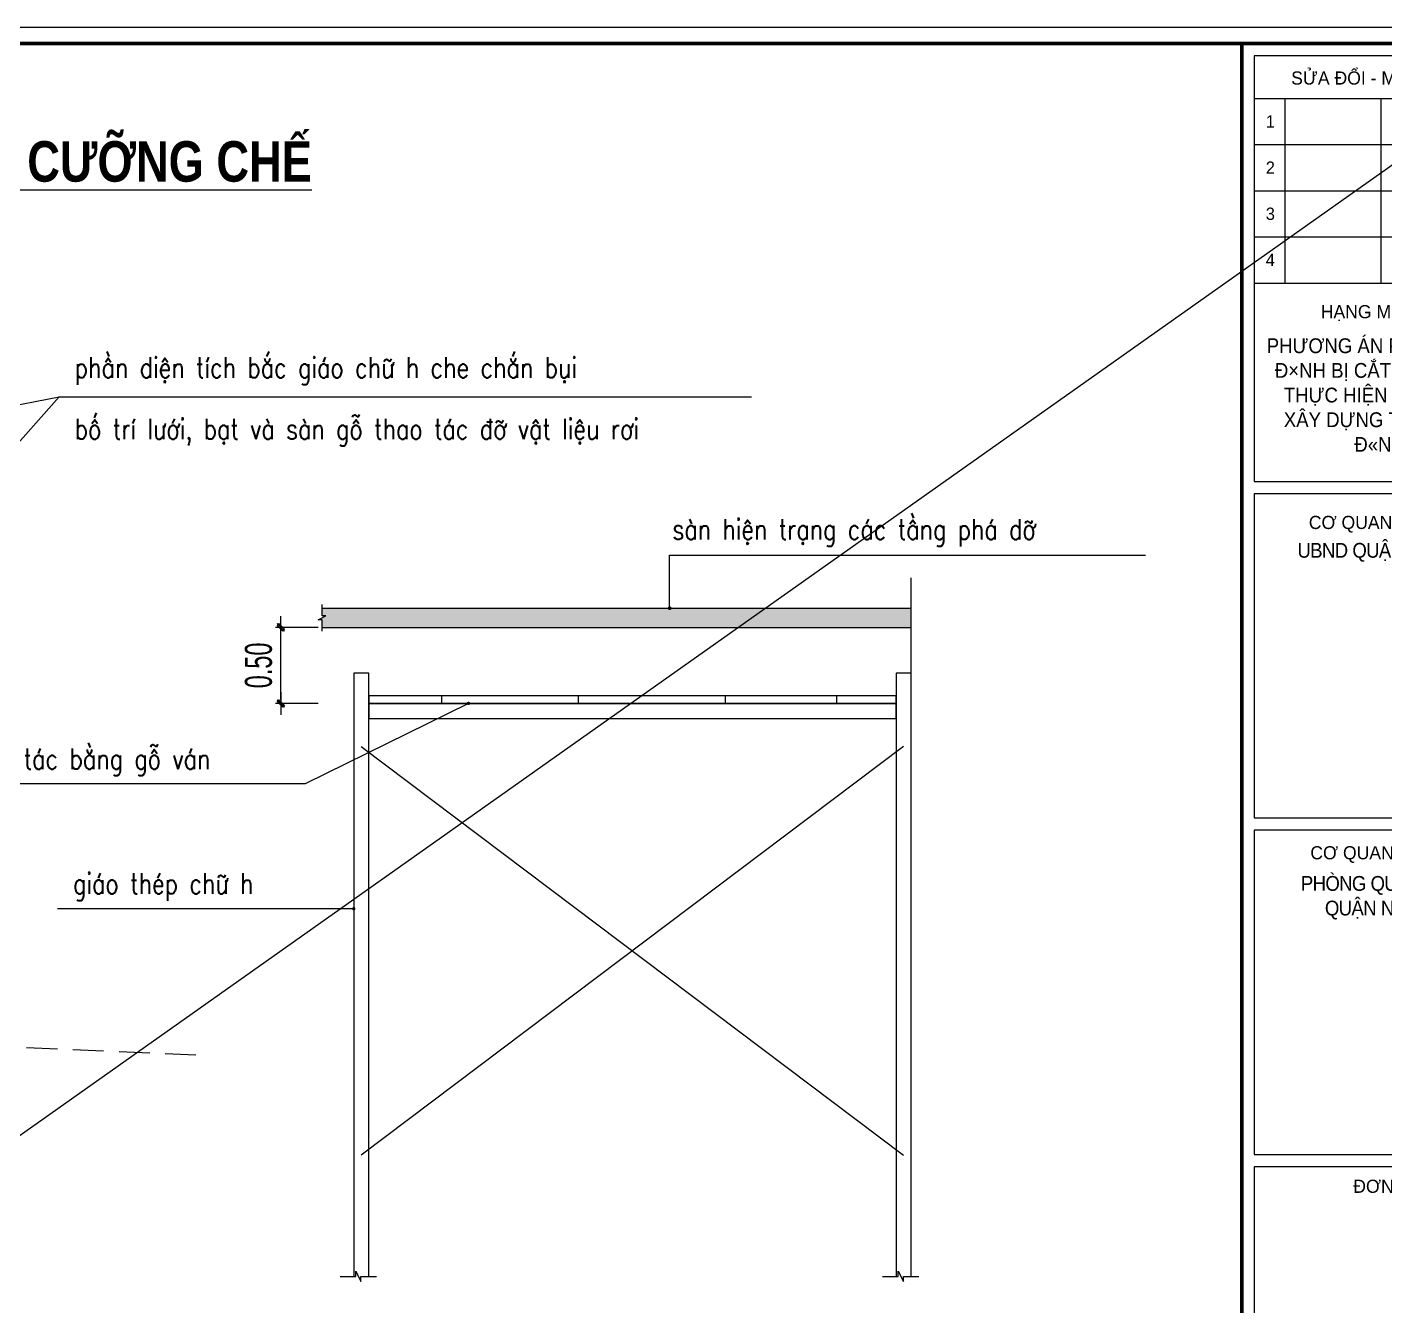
# Model space of a CAD drawing. Header units: millimetres. Extents: x 480521 to 6014615, y -961280 to 187869.
# Drawn here: x 744817 to 754729, y 123569 to 132906 of the extents above; entities that cross this region are included whole.
import ezdxf
from ezdxf.enums import TextEntityAlignment as Align

# ---------------------------------------------------------------- set-up
doc = ezdxf.new("R2010")
doc.units = ezdxf.units.MM
doc.header["$LTSCALE"] = 600
doc.header["$MEASUREMENT"] = 0
doc.linetypes.add('HIDDEN', pattern=[0.375, 0.25, -0.125])
doc.layers.get('0').update_dxf_attribs({"lineweight": 0})
doc.layers.get('Defpoints').update_dxf_attribs({"lineweight": 0})
for name, color, linetype in [('01', 8, 'Continuous'), ('CHU', 1, 'Continuous'), ('TEXT', 30, 'Continuous')]:
    doc.layers.add(name, color=color, linetype=linetype)
for name, color, linetype, lineweight in [('08. Net Text', 3, 'Continuous', 13), ('dim', 144, 'Continuous', 13), ('Hatch', 250, 'Continuous', 0), ('Khungten_LCDI', 7, 'Continuous', 25), ('LC Dim', 8, 'Continuous', 18), ('LC Net khuat', 4, 'HIDDEN', 13), ('LC Net thay', 7, 'Continuous', 25), ('LC Text1', 3, 'Continuous', 20), ('LC Text2', 7, 'Continuous', 25), ('Net Thay 1', 2, 'Continuous', 20)]:
    doc.layers.add(name, color=color, linetype=linetype, lineweight=lineweight)
doc.layers.add('KCS_Plotter', color=11, linetype='Continuous', plot=False)
doc.styles.add('HOATBIF', font='hoatbif.shx', dxfattribs={"width": 0.65})
doc.styles.add('Khungten', font='VHAVAN.TTF', dxfattribs={"width": 0.9, "height": 5000})
doc.styles.add('LC 1', font='VHAVANB.TTF')
doc.styles.add('LC 3', font='vnsimli.shx', dxfattribs={"width": 0.75})
doc.styles.add('LC3', font='VHARIALB.TTF', dxfattribs={"width": 0.8})
doc.styles.add('Text Khung Ten', font='VHAVAN.TTF')
doc.styles.add('Title', font='VHBLACK.TTF')
doc.dimstyles.new('1-100 (1-60)', dxfattribs={"dimscale": 79, "dimtxt": 2.5, "dimasz": 0.35, "dimexe": 0.5, "dimexo": 0, "dimgap": 0.8, "dimtad": 1, "dimdec": 0, "dimzin": 0, "dimdsep": 46, "dimtxsty": 'HOATBIF', "dimblk1": 'DOT', "dimblk2": 'DOT', "dimsah": 1, "dimcen": -1, "dimdle": 1, "dimclrd": 256, "dimclre": 256, "dimclrt": 4, "dimadec": 3, "dimazin": 2, "dimtfac": 0.333333, "dimtdec": 0, "dimtix": 1, "dimtmove": 2, "dimatfit": 3, "dimldrblk": 'DOT', "dimfxl": 1, "dimtvp": 0.833333, "dimtolj": 1, "dimtzin": 0, "dimarcsym": 0})
doc.dimstyles.new('1-70', dxfattribs={"dimscale": 70, "dimtxt": 2.5, "dimasz": 0.35, "dimexe": 0.5, "dimexo": 0, "dimgap": 0.8, "dimtad": 1, "dimdec": 0, "dimzin": 0, "dimdsep": 46, "dimtxsty": 'HOATBIF', "dimblk1": 'DOT', "dimblk2": 'DOT', "dimsah": 1, "dimcen": -1, "dimdle": 1, "dimclrd": 256, "dimclre": 256, "dimclrt": 4, "dimadec": 3, "dimazin": 2, "dimtfac": 0.333333, "dimtdec": 0, "dimtix": 1, "dimtmove": 2, "dimatfit": 3, "dimldrblk": 'DOT', "dimfxl": 1, "dimtvp": 0.833333, "dimtolj": 1, "dimtzin": 0, "dimarcsym": 0})

# ---------------------------------------------------------------- blocks, each defined once
blk = doc.blocks.new('lcdi fix')
at = {"layer": 'Defpoints', "lineweight": 0}
blk.add_lwpolyline([(-1200, -14850), (-1200, 14850), (40800, 14850), (40800, -14850)], close=True, dxfattribs=at)
at = {"layer": 'Khungten_LCDI', "color": 5, "lineweight": 60}
blk.add_line((36600, 14650), (36600, -14650), dxfattribs=at)
at = {"layer": 'Khungten_LCDI', "color": 9, "lineweight": 15}
for p, q in [((36750, 13981), (40450, 13981)), ((37123, 13981), (37123, 11735)), ((38293, 13981), (38293, 11735)), ((36750, 13420), (40450, 13420)), ((36750, 12858), (40450, 12858)), ((36750, 12297), (40450, 12297)), ((36750, 11735), (40450, 11735))]:
    blk.add_line(p, q, dxfattribs=at)
at = {"layer": 'Khungten_LCDI', "color": 5, "lineweight": 60}
blk.add_lwpolyline([(0, -14650), (0, 14650), (40600, 14650), (40600, -14650)], close=True, dxfattribs=at)
at = {"layer": 'Khungten_LCDI', "color": 9, "lineweight": 15}
for points in [[(36750, 9321), (40450, 9321), (40450, 14500), (36750, 14500)], [(36750, 5226), (40450, 5226), (40450, 9171), (36750, 9171)], [(36750, 1131), (40450, 1131), (40450, 5076), (36750, 5076)], [(36750, -3222), (40450, -3222), (40450, 981), (36750, 981)]]:
    blk.add_lwpolyline(points, close=True, dxfattribs=at)
at = {"color": 7, "style": 'Khungten'}
for s, p in [('söa ®æi - modifications', (38600, 14151)), ('h¹ng môc b¶n vÏ', (38566, 11307)), ('c¬ quan phª duyÖt', (38566, 8742)), ('c¬ quan thÈm ®Þnh', (38566, 4722)), ('®¬n vÞ lËp', (38566, 663))]:
    blk.add_text(s, height=160, dxfattribs=at).set_placement(p, align=Align.CENTER)
at = {"color": 4, "char_height": 180, "width": 3443.58, "attachment_point": 5, "style": 'Khungten'}
for s, insert in [('{\\f.VnArialH|b0|i0|c0|p34;PH\\fArial|b0|i0|c0|p34;ƯƠ\\f.VnArialH|b0|i0|c0|p34;NG \\fArial|b0|i0|c0|p34;Á\\f.VnArialH|b0|i0|c0|p34;N PH\\fArial|b0|i0|c0|p34;Á \\f.VnArialH|b0|i0|c0|p34;D\\fArial|b0|i0|c0|p34;Ỡ \\f.VnArialH|b0|i0|c0|p34;2 H\\fArial|b0|i0|c0|p34;Ộ \\f.VnArialH|b0|i0|c0|p34;GIA \\fArial|b0|i0|c0|p34;Đ\\f.VnArialH|b0|i0|c0|p34;×NH B\\fArial|b0|i0|c0|p34;Ị \\f.VnArialH|b0|i0|c0|p34;C\\fArial|b0|i0|c0|p34;Ắ\\f.VnArialH|b0|i0|c0|p34;T XÐN M\\fArial|b0|i0|c0|p34;Ộ\\f.VnArialH|b0|i0|c0|p34;T PH\\fArial|b0|i0|c0|p34;Ầ\\f.VnArialH|b0|i0|c0|p34;N TH\\fArial|b0|i0|c0|p34;Ự\\f.VnArialH|b0|i0|c0|p34;C HI\\fArial|b0|i0|c0|p34;Ệ\\f.VnArialH|b0|i0|c0|p34;N D\\fArial|b0|i0|c0|p34;Ự Á\\f.VnArialH|b0|i0|c0|p34;N \\fArial|b0|i0|c0|p34;ĐẦ\\f.VnArialH|b0|i0|c0|p34;U T\\fArial|b0|i0|c0|p34;Ư \\f.VnArialH|b0|i0|c0|p34;X\\fArial|b0|i0|c0|p34;Â\\f.VnArialH|b0|i0|c0|p34;Y D\\fArial|b0|i0|c0|p34;Ự\\f.VnArialH|b0|i0|c0|p34;NG TUY\\fArial|b0|i0|c0|p34;Ế\\f.VnArialH|b0|i0|c0|p34;N \\fArial|b0|i0|c0|p34;ĐƯỜ\\f.VnArialH|b0|i0|c0|p34;NG \\fArial|b0|i0|c0|p34;Đ\\f.VnArialH|b0|i0|c0|p34;«NG KHª 2}', (38609, 10371)), ('{\\f.VnArialH|b0|i0|c0|p34;\\T0.95;ubnd quËn ng« quyÒn}', (38609, 8458)), ('{\\f.VnArialH|b0|i0|c0|p34;\\T0.95;phßng qu¶n lý ®« thÞ \\PquËn ng« quyÒn}', (38609, 4254))]:
    blk.add_mtext(s, dxfattribs=dict(at, insert=insert))
at = {"color": 7, "style": 'Khungten', "width": 0.8}
for tag, p in [('REVISION', (39499, -10746)), ('NGAYHT', (39546, -11609))]:
    blk.add_attdef(tag, text='', height=200, dxfattribs=at).set_placement(p, align=Align.CENTER)
at = {"layer": '08. Net Text', "color": 7, "style": 'Text Khung Ten'}
blk.add_text('1', height=150, dxfattribs=at).set_placement((36892, 13627))
at = {"layer": '08. Net Text', "color": 7, "ltscale": 2, "style": 'Text Khung Ten'}
for s, p in [('2', (36892, 13065)), ('3', (36892, 12504)), ('4', (36892, 11942))]:
    blk.add_text(s, height=150, dxfattribs=at).set_placement(p)
at = {"layer": 'LC Text1', "color": 3, "style": 'LC 1', "width": 1.834006}
for tag, p, p2 in [('TENBANVE1', (36913, -8886), (40339, -8886)), ('TENBANVE2', (36913, -9562), (40339, -9562))]:
    blk.add_attdef(tag, text='', height=250, dxfattribs=at).set_placement(p, p2, align=Align.FIT)
at = {"layer": 'LC Text1', "style": 'Title', "width": 0.7}
blk.add_attdef('SOBANVE', text='', height=250, dxfattribs=at).set_placement((39562, -13896), align=Align.CENTER)
blk = doc.blocks.new('DOT')
at = {"layer": 'dim'}
for p, q in [((-1, -1), (1, 1)), ((-3, 0), (3, 0))]:
    blk.add_line(p, q, dxfattribs=at)
blk.add_lwpolyline([(0.5, 1), (-1, -0.5), (-0.5, -1), (1, 0.5)], close=True, dxfattribs=at)
blk = doc.blocks.new('*D71')
at = {"layer": 'Defpoints', "color": 0, "transparency": 16777216}
for p in [(743269, 128974.2), (745027.2, 117187.1), (745514.5, 117259.8)]:
    blk.add_point(p, dxfattribs=at)
at = {"layer": 'LC Dim', "lineweight": -2, "transparency": 16777216}
for p, q in [((743269, 128974.2), (743795.4, 129052.7)), ((743760.4, 129019.6), (745510.4, 117287.1)), ((745027.2, 117187.1), (745553.5, 117265.6))]:
    blk.add_line(p, q, dxfattribs=at)
at = {"layer": 'LC Dim', "lineweight": -2, "transparency": 16777216, "xscale": 27.65, "yscale": 27.65, "zscale": 27.65}
for p, rotation in [((743756.3, 129046.9), 98.48367158693341), ((745514.5, 117259.8), 278.4836715869334)]:
    blk.add_blockref('DOT', p, dxfattribs=dict(at, rotation=rotation))
at = {"layer": 'LC Dim', "color": 4, "transparency": 16777216, "insert": (744795.6, 123177.2), "char_height": 197.5, "attachment_point": 5, "rotation": 278.48367, "style": 'HOATBIF'}
blk.add_mtext('\\A1;11.92', dxfattribs=at)
blk = doc.blocks.new('_Dot')
at = {"color": 0, "linetype": 'ByBlock', "lineweight": -2}
blk.add_line((-0.5, 0), (-1, 0), dxfattribs=at)
at = {"color": 0, "linetype": 'ByBlock', "const_width": 0.5}
blk.add_lwpolyline([(-0.25, 0, 1), (0.25, 0, 1)], format="xyb", close=True, dxfattribs=at)
blk = doc.blocks.new('TIEUDE1')
at = {"layer": 'LC Text2', "color": 7, "style": 'LC 1'}
blk.add_attdef('TIªU§Ò', text='', height=5, dxfattribs=at).set_placement((0, 0), align=Align.BOTTOM_CENTER)
blk.add_attdef('TL', text='', height=3, dxfattribs=at).set_placement((0, -2), align=Align.TOP_CENTER)
blk = doc.blocks.new('*D75')
at = {"layer": 'Defpoints', "color": 0, "transparency": 16777216}
for p in [(746668.6, 128523.1), (746941.8, 128523.1), (746941.8, 127967.6)]:
    blk.add_point(p, dxfattribs=at)
at = {"layer": 'LC Dim', "lineweight": -2, "transparency": 16777216}
for p, q in [((746941.8, 128523.1), (746629.1, 128523.1)), ((746668.6, 127995.3), (746668.6, 128495.5)), ((746941.8, 127967.6), (746629.1, 127967.6))]:
    blk.add_line(p, q, dxfattribs=at)
at = {"layer": 'LC Dim', "lineweight": -2, "transparency": 16777216, "xscale": 27.65, "yscale": 27.65, "zscale": 27.65}
for p, rotation in [((746668.6, 128523.1), 90), ((746668.6, 127967.6), 270)]:
    blk.add_blockref('DOT', p, dxfattribs=dict(at, rotation=rotation))
at = {"layer": 'LC Dim', "color": 4, "transparency": 16777216, "insert": (746506.6, 128245.4), "char_height": 197.5, "attachment_point": 5, "rotation": 90, "style": 'HOATBIF'}
blk.add_mtext('\\A1;0.50', dxfattribs=at)

msp = doc.modelspace()

# ---------------------------------------------------------------- hatches: boundary and pattern name
at = {"layer": 'Hatch'}
h = msp.add_hatch(dxfattribs=at)
h.set_pattern_fill('BTCT', color=256, scale=25, style=0)
h.set_pattern_definition([(50, (-38696.22, -36015.22), (179.315046, -15.688034), [18.75, -206.25]), (355, (-38696.22, -36015.22), (-34.687833, 188.048033), [15, -165]), (100.4514, (-38681.28, -36016.52), (144.627345, 172.359886), [15.935047, -175.28553]), (46.1842, (-38696.22, -35965.22), (266.81026, -41.379754), [28.125, -309.375]), (96.6356, (-38674, -35968.66), (233.66568, 243.52947), [23.90257, -262.92825]), (351.1842, (-38696.22, -35965.22), (233.66549, 243.52965), [22.5, -247.5]), (21, (-38671.22, -35977.72), (149.226763, -100.654723), [18.75, -206.25]), (326, (-38671.22, -35977.72), (60.828833, 181.28751), [15, -165]), (71.4514, (-38658.79, -35986.1), (210.055657, 80.632624), [15.935047, -175.28553]), (37.5, (-38696.224, -36015.217), (3.039964, 83.2234635), [0, -163, 0, -167.5, 0, -165.625]), (7.5, (-38696.22, -36015.22), (65.767384, 98.602928), [0, -95.5, 0, -159.25, 0, -63.125]), (327.5, (-38751.974, -36015.217), (133.455609, -5.638718), [0, -62.5, 0, -195, 0, -258.75]), (317.5, (-38776.97, -36015.22), (145.796542, 25.026246), [0, -81.25, 0, -129.5, 0, -183.75]), (45, (-38696.22, -36015.22), (-66.291261, 66.291261), []), (45, (-38652.03, -36015.22), (-66.291261, 66.291261), [])])
h.paths.add_polyline_path([(751270.869, 128523.141), (751270.869, 128662.945), (746969.755, 128662.945), (746969.755, 128607.023), (746997.716, 128607.023), (746941.794, 128579.063), (746969.755, 128579.063), (746969.755, 128523.141)])

# ---------------------------------------------------------------- linework, layer by layer
at = {"layer": '01'}
msp.add_line((751270.869, 128131.69), (751270.869, 128885.541), dxfattribs=at)
for points in [[(746969.755, 128495.18), (746969.755, 128579.063), (746941.794, 128579.063), (746997.716, 128607.023), (746969.755, 128607.023), (746969.755, 128690.906)], [(747102.344, 123783.624), (747216.196, 123783.624), (747216.196, 123821.575), (747254.146, 123745.674), (747254.146, 123783.624), (747367.998, 123783.624)], [(751062.344, 123783.624), (751176.196, 123783.624), (751176.196, 123821.575), (751214.146, 123745.674), (751214.146, 123783.624), (751327.998, 123783.624)]]:
    msp.add_lwpolyline(points, dxfattribs=at)
at = {"layer": 'CHU'}
msp.add_line((746969.755, 128523.141), (751270.869, 128523.141), dxfattribs=at)
at = {"layer": 'KCS_Plotter'}
msp.add_line((731004.637, 115086.169), (756204.637, 132906.169), dxfattribs=at)
at = {"layer": 'LC Net khuat', "color": 1, "lineweight": 13, "ltscale": 1.5, "flags": 128}
msp.add_lwpolyline([(746049.481, 125399.634), (732933.423, 125953.57)], dxfattribs=at)
at = {"layer": 'Net Thay 1'}
for p, q in [((747255.869, 127653.788), (751215.869, 124668.369)), ((751215.869, 127653.788), (747255.869, 124668.369))]:
    msp.add_line(p, q, dxfattribs=at)
for points in [[(747310.869, 123783.624), (747310.869, 128187.612), (747200.869, 128187.612), (747200.869, 123783.624)], [(751270.869, 123783.624), (751270.869, 128187.612), (751160.869, 128187.612), (751160.869, 123783.624)]]:
    msp.add_lwpolyline(points, dxfattribs=at)
msp.add_lwpolyline([(747310.869, 127857.612), (751160.869, 127857.612), (751160.869, 127967.612), (747310.869, 127967.612)], close=True, dxfattribs=at)
at = {"layer": 'TEXT'}
for p, q in [((746969.755, 128662.945), (751270.869, 128662.945)), ((747844.669, 127967.612), (747844.669, 128022.612)), ((748841.802, 127967.612), (748841.802, 128022.612)), ((749916.297, 127967.612), (749916.297, 128022.612)), ((750729.511, 127967.612), (750729.511, 128022.612))]:
    msp.add_line(p, q, dxfattribs=at)
msp.add_lwpolyline([(747310.869, 127967.612), (751160.869, 127967.612), (751160.869, 128022.612), (747310.869, 128022.612)], close=True, dxfattribs=at)

# ---------------------------------------------------------------- block references
at = {"layer": 'LC Net thay', "xscale": 0.6000000155618168, "yscale": 0.6000000155618168, "zscale": 0.6000000155618168}
msp.add_blockref('lcdi fix', (731724.637, 123996.169), dxfattribs=at)
at = {"layer": 'LC Text2'}
ref = msp.add_blockref('TIEUDE1', (741790.528, 131689.162), dxfattribs=dict(at, xscale=60.00000000003865, yscale=60.00000000003865, zscale=60.00000000003865))
ref.add_attrib('TIªU§Ò', '%%UmÆt b»ng bè trÝ giµn gi¸o thi c«ng ph¸ dì, c\xadìng chÕ', dxfattribs={"color": 7, "height": 295.46488, "style": 'LC3', "width": 0.8}).set_placement((741790.528, 131689.162), align=Align.BOTTOM_CENTER)

# ---------------------------------------------------------------- texts
at = {"layer": 'LC Text1', "color": 3, "style": 'LC 3', "width": 0.8}
for s, p in [('phÇn diÖn tÝch b¾c gi¸o ch÷ h che ch¾n bôi', (745164.031, 130345.22)), ('bè trÝ l\xadíi, b¹t vµ sµn gç thao t¸c ®ì vËt liÖu r¬i', (745164.031, 129896.511)), ('sµn hiÖn tr¹ng c¸c tÇng ph¸ dì', (749526.776, 129163.894)), ('sµn thao t¸c b»ng gç v¸n', (743988.785, 127488.413)), ('gi¸o thÐp ch÷ h', (745151.743, 126577.46))]:
    msp.add_text(s, height=150, dxfattribs=at).set_placement(p)

# ---------------------------------------------------------------- dimensions: what is measured, and where the dimension line sits
at = {"layer": 'LC Dim'}
dim = msp.add_aligned_dim(p1=(743269.005, 128974.228), p2=(745027.17, 117187.091), distance=492.684, dimstyle='1-100 (1-60)', override={"dimdec": 2, "dimlfac": 0.001}, dxfattribs=at)
dim.commit()
dim.dimension.update_dxf_attribs({"geometry": '*D71', "text_midpoint": (744795.558, 123177.236)})
dim = msp.add_linear_dim(base=(746668.568, 128523.141), p1=(746941.794, 127967.612), p2=(746941.794, 128523.141), angle=90, text='0.50', dimstyle='1-100 (1-60)', override={"dimdec": 2, "dimlfac": 0.001}, dxfattribs=at)
dim.commit()
dim.dimension.update_dxf_attribs({"geometry": '*D75', "text_midpoint": (746506.618, 128245.376)})

# ---------------------------------------------------------------- leaders
at = {"layer": '01'}
for points in [[(748038.934, 127967.612), (746846.032, 127379.655), (743876.077, 127379.655)], [(747200.869, 126468.702), (745039.035, 126468.702)]]:
    msp.add_leader(points, dimstyle='1-70', override={"dimgap": 0.8, "dimtad": 0}, dxfattribs=at)
at = {"layer": 'LC Dim'}
for points, override in [([(742216.245, 129655.251), (745050.527, 130205.83), (750104.381, 130205.83)], {"dimasz": 4, "dimdec": 2, "dimlfac": 0.001}), ([(742717.658, 127585.074), (745050.527, 130205.83), (750104.381, 130205.83)], {"dimasz": 4, "dimdec": 2, "dimlfac": 0.001}), ([(749507.557, 128662.945), (749507.557, 129050.041), (752981.914, 129050.041)], {"dimdec": 2, "dimlfac": 0.001})]:
    msp.add_leader(points, dimstyle='1-100 (1-60)', override=override, dxfattribs=at)

doc.saveas('drawing.dxf')
